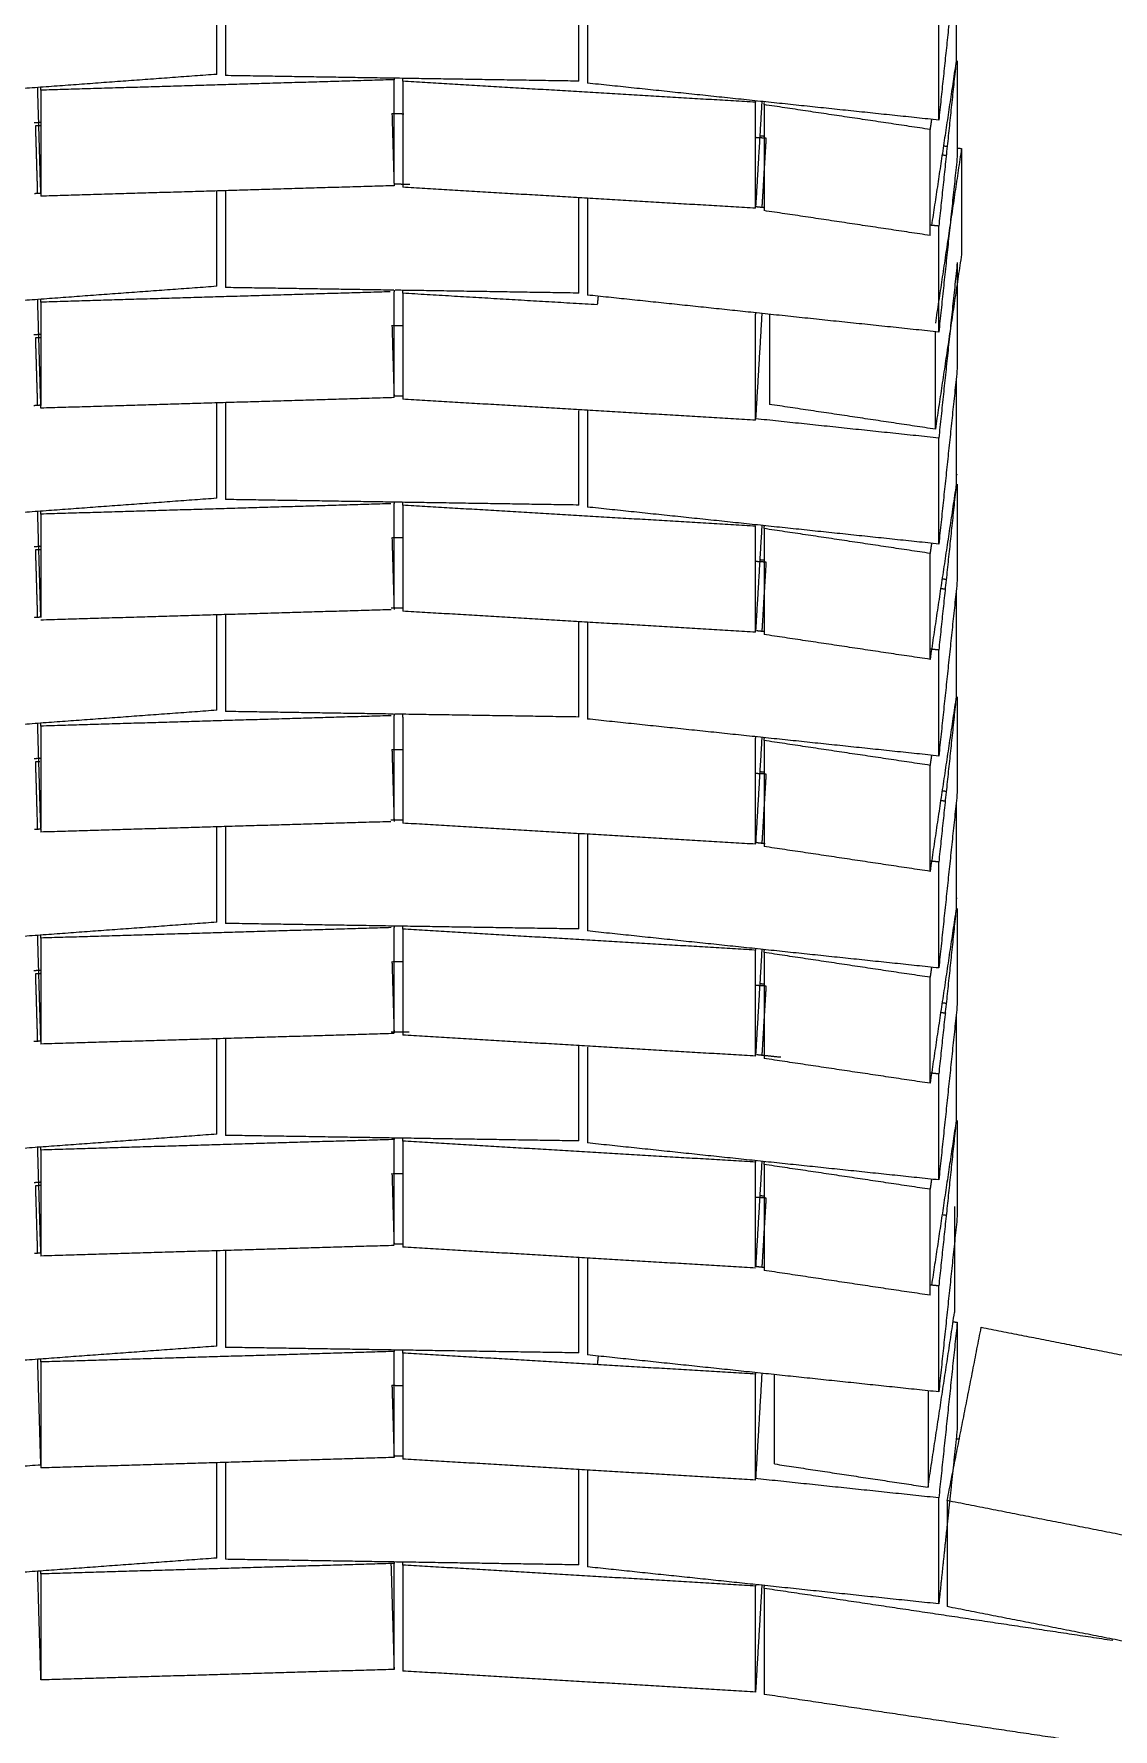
# Model space of a CAD drawing. Header units: centimetres. Extents: x 0 to 19.8, y 0 to 41.5.
# Drawn here: x 14.681 to 15.291, y 15.52 to 16.48 of the extents above; entities that cross this region are included whole.
import ezdxf

# ---------------------------------------------------------------- set-up
doc = ezdxf.new("R2010")
doc.units = ezdxf.units.CM
doc.layers.add('Make2D$Visible$Curves', color=7, linetype='Continuous', true_color=0x000000)

msp = doc.modelspace()

# ---------------------------------------------------------------- linework, layer by layer
at = {"layer": 'Make2D$Visible$Curves', "color": 18, "lineweight": -3, "true_color": 0x000000}
for points, weights, knots in [([(14.75581, 18.03211), (13.8662, 17.9996), (13.21303, 17.39475), (12.44385, 16.68245), (12.44385, 15.63412)], [0.854751958775, 0.866802022462, 1, 0.846767797442, 0.853867800566], [2.055138, 2.055138, 2.055138, 3.769279, 3.769279, 5.741243, 5.741243, 5.741243]), ([(12.54385, 15.63412), (12.54385, 16.63876), (13.28098, 17.32137), (13.90527, 17.89949), (14.7555, 17.93203)], [0.853867800566, 0.846767797442, 1, 0.867107537457, 0.85480787438], [-5.741243, -5.741243, -5.741243, -3.769279, -3.769279, -2.059069, -2.059069, -2.059069]), ([(12.44385, 15.63412), (12.44385, 14.6937), (13.08282, 14.0037), (14.71323, 12.24307), (16.47386, 13.87349), (17.24305, 14.58578), (17.24305, 15.63412)], [0.853867800566, 0.860338983745, 1, 0.707106781187, 1, 0.846767797442, 0.853867800566], [5.741243, 5.741243, 5.741243, 7.538558, 7.538558, 11.307837, 11.307837, 13.279801, 13.279801, 13.279801]), ([(17.14305, 15.63412), (17.14305, 14.62947), (16.40592, 13.94686), (14.71866, 12.38439), (13.15619, 14.07165), (12.54385, 14.73289), (12.54385, 15.63412)], [0.853867800566, 0.846767797442, 1, 0.707106781187, 1, 0.860338983745, 0.853867800566], [-13.279801, -13.279801, -13.279801, -11.307837, -11.307837, -7.538558, -7.538558, -5.741243, -5.741243, -5.741243]), ([(12.47302, 15.1611), (12.58656, 14.4396), (13.08282, 13.9037), (14.71323, 12.14307), (16.47386, 13.77349), (17.24305, 14.48578), (17.24305, 15.53412)], [0.861673993534, 0.888038673933, 1, 0.707106781187, 1, 0.846767797442, 0.853867800566], [6.097714, 6.097714, 6.097714, 7.538558, 7.538558, 11.307837, 11.307837, 13.279801, 13.279801, 13.279801])]:
    msp.add_rational_spline(points, weights, degree=2, knots=knots, dxfattribs=at)
for points in [[(15.20259, 16.52491), (15.19766, 16.47815), (15.19274, 16.43138)], [(15.20259, 16.52498), (15.20259, 16.49498), (15.20259, 16.46498)], [(14.78401, 16.45729), (14.78401, 16.48429), (14.78401, 16.51129)], [(14.78898, 16.51142), (14.78898, 16.48401), (14.78898, 16.4566)], [(14.98895, 16.45345), (14.98895, 16.48044), (14.98895, 16.50744)], [(14.99384, 16.50714), (14.99384, 16.47973), (14.99384, 16.45232)], [(15.19274, 16.43138), (15.19274, 16.46138), (15.19274, 16.49138)], [(15.20259, 16.46498), (15.19562, 16.4184), (15.18865, 16.37181)], [(15.20257, 16.46476), (15.19765, 16.41807), (15.19274, 16.37138)], [(15.20321, 16.46498), (15.20321, 16.43791), (15.20321, 16.41083)], [(14.78401, 16.45729), (14.68428, 16.44996), (14.58455, 16.44263)], [(14.68445, 16.39011), (14.68357, 16.41998), (14.68268, 16.44984)], [(14.68451, 16.44832), (14.68448, 16.44915), (14.68446, 16.44997)], [(14.88442, 16.45426), (14.78446, 16.45129), (14.68451, 16.44832)], [(14.98895, 16.45345), (14.88897, 16.45502), (14.78898, 16.4566)], [(14.88439, 16.45536), (14.8844, 16.45481), (14.88442, 16.45426)], [(14.88442, 16.39563), (14.88442, 16.42495), (14.88442, 16.45426)], [(14.88935, 16.45336), (14.8894, 16.45419), (14.88945, 16.45502)], [(15.089, 16.44148), (14.98917, 16.44742), (14.88935, 16.45336)], [(14.88935, 16.45336), (14.88935, 16.42336), (14.88935, 16.39336)], [(15.19274, 16.43138), (15.09329, 16.44185), (14.99384, 16.45232)], [(14.68451, 16.44832), (14.68451, 16.41832), (14.68451, 16.38832)], [(15.08904, 16.4423), (15.08902, 16.44189), (15.089, 16.44148)], [(15.089, 16.38148), (15.089, 16.41148), (15.089, 16.44148)], [(15.09259, 16.44192), (15.09083, 16.41238), (15.08908, 16.38284)], [(15.09383, 16.44015), (15.09391, 16.44074), (15.094, 16.44133)], [(15.18779, 16.42609), (15.14081, 16.43312), (15.09383, 16.44015)], [(15.09383, 16.44015), (15.09383, 16.41015), (15.09383, 16.38015)], [(14.68068, 16.42996), (14.68266, 16.43011), (14.68463, 16.43025)], [(14.88321, 16.43513), (14.88654, 16.43507), (14.88987, 16.43502)], [(14.88321, 16.43513), (14.88381, 16.41469), (14.88442, 16.39426)], [(15.18865, 16.43181), (15.18822, 16.42895), (15.18779, 16.42609)], [(14.68154, 16.42828), (14.68305, 16.42832), (14.68456, 16.42836)], [(14.68268, 16.38984), (14.68211, 16.40906), (14.68154, 16.42828)], [(15.08906, 16.42166), (15.09008, 16.4216), (15.0911, 16.42154)], [(15.09144, 16.4226), (15.09267, 16.42247), (15.0939, 16.42234)], [(15.09177, 16.4215), (15.09335, 16.4214), (15.09493, 16.42131)], [(15.09493, 16.42131), (15.09376, 16.40161), (15.09259, 16.38192)], [(15.18779, 16.36609), (15.18779, 16.39609), (15.18779, 16.42609)], [(15.2056, 16.4153), (15.1982, 16.36586), (15.1908, 16.31641)], [(15.19492, 16.4117), (15.19594, 16.41159), (15.19696, 16.41149)], [(15.19547, 16.41682), (15.19648, 16.41667), (15.19749, 16.41652)], [(15.20363, 16.4156), (15.20461, 16.41545), (15.2056, 16.4153)], [(15.2056, 16.4153), (15.2056, 16.3853), (15.2056, 16.3553)], [(15.20321, 16.41083), (15.19797, 16.3611), (15.19274, 16.31138)], [(14.88442, 16.39426), (14.78446, 16.39129), (14.68451, 16.38832)], [(14.89341, 16.39495), (14.88914, 16.39502), (14.88488, 16.39509)], [(15.089, 16.38148), (14.98917, 16.38742), (14.88935, 16.39336)], [(14.68476, 16.38999), (14.6828, 16.38985), (14.68083, 16.38971)], [(14.78401, 16.33729), (14.78401, 16.36443), (14.78401, 16.39156)], [(14.78898, 16.39142), (14.78898, 16.36401), (14.78898, 16.3366)], [(14.98895, 16.33345), (14.98895, 16.36044), (14.98895, 16.38744)], [(14.99384, 16.38714), (14.99384, 16.35973), (14.99384, 16.33232)], [(15.09436, 16.38174), (15.09188, 16.382), (15.0894, 16.38226)], [(15.18779, 16.36609), (15.14081, 16.37312), (15.09383, 16.38015)], [(15.19274, 16.37138), (15.19026, 16.37164), (15.18779, 16.3719)], [(15.19274, 16.31138), (15.19274, 16.34138), (15.19274, 16.37138)], [(15.2056, 16.3553), (15.1982, 16.30586), (15.1908, 16.25641)], [(15.20321, 16.35083), (15.19797, 16.3011), (15.19274, 16.25138)], [(15.20321, 16.35083), (15.20321, 16.32083), (15.20321, 16.29083)], [(14.78401, 16.33729), (14.73436, 16.33364), (14.68471, 16.32999)], [(14.88434, 16.3351), (14.83666, 16.33585), (14.78898, 16.3366)], [(14.88439, 16.3351), (14.88441, 16.33468), (14.88442, 16.33426)], [(14.88442, 16.27426), (14.88442, 16.30426), (14.88442, 16.33426)], [(14.98895, 16.33345), (14.93696, 16.33427), (14.88496, 16.33509)], [(14.88935, 16.33336), (14.8894, 16.33419), (14.88945, 16.33502)], [(14.68432, 16.32996), (14.63444, 16.3263), (14.58455, 16.32263)], [(14.68451, 16.26832), (14.68359, 16.29915), (14.68268, 16.32997)], [(14.68451, 16.32832), (14.68448, 16.32915), (14.68446, 16.32997)], [(14.88215, 16.33419), (14.78333, 16.33126), (14.68451, 16.32832)], [(14.68451, 16.32832), (14.68451, 16.29906), (14.68451, 16.2698)], [(14.99946, 16.32681), (14.9444, 16.33009), (14.88935, 16.33336)], [(14.88935, 16.33336), (14.88935, 16.30336), (14.88935, 16.27336)], [(15.08932, 16.32227), (15.04158, 16.32729), (14.99384, 16.33232)], [(14.99959, 16.32692), (14.99984, 16.32929), (15.00008, 16.33166)], [(14.8832, 16.31532), (14.8838, 16.29525), (14.88439, 16.27517)], [(14.8833, 16.31513), (14.88653, 16.31508), (14.88976, 16.31502)], [(15.08904, 16.3223), (15.08902, 16.32189), (15.089, 16.32148)], [(15.089, 16.26148), (15.089, 16.29148), (15.089, 16.32148)], [(15.09259, 16.32192), (15.09083, 16.29231), (15.08907, 16.26269)], [(15.19274, 16.31138), (15.14116, 16.31681), (15.08958, 16.32224)], [(15.09683, 16.32174), (15.09683, 16.2961), (15.09683, 16.27047)], [(14.68053, 16.30995), (14.68262, 16.31011), (14.68471, 16.31026)], [(14.68154, 16.30828), (14.68303, 16.30832), (14.68451, 16.30836)], [(14.68268, 16.26984), (14.68211, 16.28906), (14.68154, 16.30828)], [(15.1908, 16.25641), (15.1908, 16.284), (15.1908, 16.31159)], [(15.20321, 16.29083), (15.19797, 16.2411), (15.19274, 16.19138)], [(15.20259, 16.28498), (15.20259, 16.25498), (15.20259, 16.22498)], [(14.68484, 16.27), (14.68269, 16.26984), (14.68055, 16.26969)], [(14.88442, 16.27426), (14.78446, 16.27129), (14.68451, 16.26832)], [(14.78401, 16.21729), (14.78401, 16.24428), (14.78401, 16.27128)], [(14.78898, 16.27142), (14.78898, 16.24401), (14.78898, 16.2166)], [(14.88942, 16.27502), (14.88704, 16.27505), (14.88467, 16.27509)], [(15.089, 16.26148), (14.98917, 16.26742), (14.88935, 16.27336)], [(14.99384, 16.26714), (14.99384, 16.23973), (14.99384, 16.21232)], [(15.1908, 16.25641), (15.14381, 16.26344), (15.09683, 16.27047)], [(14.98895, 16.21345), (14.98895, 16.24018), (14.98895, 16.26691)], [(15.19274, 16.25138), (15.14087, 16.25684), (15.089, 16.2623)], [(15.19274, 16.19138), (15.19274, 16.22138), (15.19274, 16.25138)], [(15.20267, 16.23088), (15.20294, 16.23086), (15.20321, 16.23083)], [(15.20259, 16.22498), (15.19519, 16.17553), (15.18779, 16.12609)], [(15.20262, 16.22522), (15.19768, 16.1783), (15.19274, 16.13138)], [(15.20321, 16.22526), (15.20321, 16.19804), (15.20321, 16.17083)], [(14.78401, 16.21729), (14.68428, 16.20996), (14.58455, 16.20263)], [(14.68444, 16.15052), (14.68356, 16.18018), (14.68268, 16.20984)], [(14.68451, 16.20832), (14.68448, 16.20921), (14.68445, 16.21011)], [(14.8825, 16.2142), (14.78351, 16.21126), (14.68451, 16.20832)], [(14.98895, 16.21345), (14.88897, 16.21502), (14.78898, 16.2166)], [(14.88439, 16.2151), (14.88441, 16.21468), (14.88442, 16.21426)], [(14.88442, 16.15505), (14.88442, 16.18465), (14.88442, 16.21426)], [(14.88935, 16.21336), (14.8894, 16.21419), (14.88945, 16.21502)], [(15.089, 16.20148), (14.98917, 16.20742), (14.88935, 16.21336)], [(14.88935, 16.21336), (14.88935, 16.18336), (14.88935, 16.15336)], [(15.19274, 16.19138), (15.09329, 16.20185), (14.99384, 16.21232)], [(14.68451, 16.20832), (14.68451, 16.17901), (14.68451, 16.14971)], [(15.089, 16.14148), (15.089, 16.17148), (15.089, 16.20148)], [(15.09257, 16.20163), (15.09082, 16.17215), (15.08907, 16.14267)], [(15.09383, 16.20015), (15.09395, 16.20098), (15.09407, 16.20181)], [(15.18779, 16.18609), (15.14081, 16.19312), (15.09383, 16.20015)], [(15.09383, 16.20015), (15.09383, 16.17015), (15.09383, 16.14015)], [(14.88321, 16.19513), (14.88381, 16.17469), (14.88442, 16.15426)], [(14.88354, 16.19512), (14.88649, 16.19508), (14.88944, 16.19503)], [(15.18869, 16.19206), (15.18824, 16.18907), (15.18779, 16.18609)], [(14.68066, 16.18996), (14.68268, 16.19011), (14.68469, 16.19026)], [(14.68154, 16.18828), (14.68291, 16.18832), (14.68428, 16.18836)], [(14.68268, 16.14984), (14.68211, 16.16906), (14.68154, 16.18828)], [(15.08903, 16.18166), (15.09198, 16.18148), (15.09493, 16.18131)], [(15.09144, 16.1826), (15.09266, 16.18247), (15.09387, 16.18234)], [(15.09493, 16.18131), (15.09376, 16.16161), (15.09259, 16.14192)], [(15.18779, 16.12609), (15.18779, 16.15609), (15.18779, 16.18609)], [(15.19467, 16.17173), (15.19586, 16.1716), (15.19704, 16.17148)], [(15.20321, 16.17083), (15.19797, 16.1211), (15.19274, 16.07138)], [(15.19397, 16.16627), (15.19522, 16.16609), (15.19647, 16.1659)], [(15.20259, 16.16498), (15.20259, 16.13498), (15.20259, 16.10498)], [(14.88273, 16.15421), (14.78362, 16.15127), (14.68451, 16.14832)], [(14.88954, 16.15502), (14.88619, 16.15507), (14.88284, 16.15512)], [(15.089, 16.14148), (14.98917, 16.14742), (14.88935, 16.15336)], [(14.68446, 16.14997), (14.68263, 16.14984), (14.68081, 16.1497)], [(14.78401, 16.09729), (14.78401, 16.12428), (14.78401, 16.15128)], [(14.78898, 16.15142), (14.78898, 16.12401), (14.78898, 16.0966)], [(14.98895, 16.09345), (14.98895, 16.12045), (14.98895, 16.14746)], [(14.99384, 16.14714), (14.99384, 16.11973), (14.99384, 16.09232)], [(15.09411, 16.14176), (15.09181, 16.142), (15.08952, 16.14225)], [(15.18779, 16.12609), (15.14081, 16.13312), (15.09383, 16.14015)], [(15.19274, 16.13138), (15.19026, 16.13164), (15.18779, 16.1319)], [(15.19274, 16.07138), (15.19274, 16.10138), (15.19274, 16.13138)], [(15.20259, 16.10498), (15.19519, 16.05553), (15.18779, 16.00609)], [(15.2026, 16.10502), (15.19767, 16.0582), (15.19274, 16.01138)], [(15.20321, 16.10498), (15.20321, 16.07791), (15.20321, 16.05083)], [(14.78401, 16.09729), (14.68428, 16.08996), (14.58455, 16.08263)], [(14.88403, 16.0951), (14.8365, 16.09585), (14.78898, 16.0966)], [(14.88439, 16.0951), (14.88441, 16.09468), (14.88442, 16.09426)], [(14.98895, 16.09345), (14.93677, 16.09427), (14.88459, 16.09509)], [(14.88935, 16.09336), (14.8894, 16.09419), (14.88945, 16.09502)], [(14.68445, 16.03034), (14.68356, 16.06009), (14.68268, 16.08984)], [(14.68451, 16.08832), (14.68448, 16.08915), (14.68446, 16.08997)], [(14.88275, 16.09421), (14.78363, 16.09127), (14.68451, 16.08832)], [(14.68451, 16.08832), (14.68451, 16.05933), (14.68451, 16.03034)], [(14.88442, 16.0351), (14.88442, 16.06468), (14.88442, 16.09426)], [(14.88935, 16.09336), (14.88935, 16.06336), (14.88935, 16.03336)], [(15.19274, 16.07138), (15.09329, 16.08185), (14.99384, 16.09232)], [(14.88321, 16.07513), (14.88632, 16.07508), (14.88944, 16.07503)], [(14.88321, 16.07513), (14.88381, 16.05469), (14.88442, 16.03426)], [(15.08905, 16.08232), (15.08902, 16.0819), (15.089, 16.08148)], [(15.089, 16.02148), (15.089, 16.05148), (15.089, 16.08148)], [(15.09259, 16.08195), (15.09082, 16.05213), (15.08904, 16.02231)], [(15.09383, 16.08015), (15.09395, 16.08096), (15.09407, 16.08177)], [(15.18779, 16.06609), (15.14081, 16.07312), (15.09383, 16.08015)], [(15.09383, 16.08015), (15.09383, 16.05015), (15.09383, 16.02015)], [(14.68072, 16.06997), (14.68262, 16.07011), (14.68453, 16.07025)], [(14.68154, 16.06828), (14.6827, 16.06831), (14.68386, 16.06834)], [(14.68268, 16.02984), (14.68211, 16.04906), (14.68154, 16.06828)], [(15.18865, 16.07181), (15.18822, 16.06895), (15.18779, 16.06609)], [(15.18779, 16.00609), (15.18779, 16.03609), (15.18779, 16.06609)], [(15.08911, 16.06165), (15.09202, 16.06148), (15.09493, 16.06131)], [(15.09144, 16.0626), (15.0928, 16.06245), (15.09416, 16.06231)], [(15.09493, 16.06131), (15.09376, 16.04161), (15.09259, 16.02192)], [(15.20321, 16.05083), (15.19797, 16.0011), (15.19274, 15.95138)], [(15.19496, 16.0517), (15.19596, 16.05159), (15.19696, 16.05149)], [(15.19381, 16.0463), (15.19529, 16.04608), (15.19676, 16.04586)], [(15.20259, 16.04498), (15.20259, 16.01498), (15.20259, 15.98498)], [(14.68468, 16.02999), (14.68278, 16.02985), (14.68087, 16.02971)], [(14.88261, 16.03421), (14.78356, 16.03126), (14.68451, 16.02832)], [(14.68451, 16.03006), (14.68451, 16.02919), (14.68451, 16.02832)], [(14.78401, 15.97729), (14.78401, 16.00428), (14.78401, 16.03128)], [(14.78898, 16.03142), (14.78898, 16.00401), (14.78898, 15.9766)], [(14.88953, 16.03502), (14.88606, 16.03507), (14.88259, 16.03512)], [(15.089, 16.02148), (14.98917, 16.02742), (14.88935, 16.03336)], [(14.98895, 15.97345), (14.98895, 16.00045), (14.98895, 16.02745)], [(14.99384, 16.02714), (14.99384, 15.99973), (14.99384, 15.97232)], [(15.0944, 16.02173), (15.09171, 16.02202), (15.08903, 16.0223)], [(15.18779, 16.00609), (15.14081, 16.01312), (15.09383, 16.02015)], [(15.19274, 16.01138), (15.19026, 16.01164), (15.18779, 16.0119)], [(15.19274, 15.95138), (15.19274, 15.98138), (15.19274, 16.01138)], [(15.20264, 15.99089), (15.20293, 15.99086), (15.20321, 15.99083)], [(15.20259, 15.98498), (15.19519, 15.93553), (15.18779, 15.88609)], [(15.2026, 15.98509), (15.19767, 15.93823), (15.19274, 15.89138)], [(15.20321, 15.98512), (15.20321, 15.95797), (15.20321, 15.93083)], [(14.78401, 15.97729), (14.68428, 15.96996), (14.58455, 15.96263)], [(14.68446, 15.90995), (14.68357, 15.9399), (14.68268, 15.96984)], [(14.68451, 15.96832), (14.68448, 15.9693), (14.68445, 15.97028)], [(14.88274, 15.97421), (14.78362, 15.97127), (14.68451, 15.96832)], [(14.98895, 15.97345), (14.88897, 15.97502), (14.78898, 15.9766)], [(14.88439, 15.9751), (14.88441, 15.97468), (14.88442, 15.97426)], [(14.88442, 15.91477), (14.88442, 15.94452), (14.88442, 15.97426)], [(14.88935, 15.97336), (14.8894, 15.97419), (14.88945, 15.97502)], [(15.08847, 15.96151), (14.98891, 15.96744), (14.88935, 15.97336)], [(14.88935, 15.97336), (14.88935, 15.94336), (14.88935, 15.91336)], [(15.19274, 15.95138), (15.09329, 15.96185), (14.99384, 15.97232)], [(14.68451, 15.96832), (14.68451, 15.93832), (14.68451, 15.90832)], [(15.08905, 15.96232), (15.08902, 15.9619), (15.089, 15.96148)], [(15.089, 15.90148), (15.089, 15.93148), (15.089, 15.96148)], [(15.09259, 15.96195), (15.09083, 15.93224), (15.08906, 15.90254)], [(15.09383, 15.96015), (15.09395, 15.96096), (15.09407, 15.96177)], [(15.18779, 15.94609), (15.14081, 15.95312), (15.09383, 15.96015)], [(15.09383, 15.96015), (15.09383, 15.93015), (15.09383, 15.90015)], [(14.88321, 15.95513), (14.88381, 15.93494), (14.88441, 15.91475)], [(14.88372, 15.95512), (14.88667, 15.95507), (14.88962, 15.95503)], [(15.18868, 15.95202), (15.18824, 15.94905), (15.18779, 15.94609)], [(14.68053, 15.94995), (14.68252, 15.9501), (14.68451, 15.95025)], [(14.68154, 15.94828), (14.68302, 15.94832), (14.68451, 15.94836)], [(14.68267, 15.91001), (14.68211, 15.92914), (14.68154, 15.94828)], [(15.089, 15.94166), (15.09196, 15.94148), (15.09493, 15.94131)], [(15.09196, 15.94254), (15.0929, 15.94244), (15.09385, 15.94234)], [(15.09493, 15.94131), (15.09376, 15.92161), (15.09259, 15.90192)], [(15.18779, 15.88609), (15.18779, 15.91609), (15.18779, 15.94609)], [(15.19465, 15.93173), (15.19581, 15.93161), (15.19696, 15.93149)], [(15.20321, 15.93083), (15.19797, 15.8811), (15.19274, 15.83138)], [(15.19381, 15.9263), (15.19525, 15.92608), (15.19669, 15.92587)], [(15.20259, 15.92416), (15.20259, 15.89457), (15.20259, 15.86498)], [(14.88442, 15.91426), (14.78446, 15.91129), (14.68451, 15.90832)], [(14.89292, 15.91496), (14.88782, 15.91504), (14.88273, 15.91512)], [(15.089, 15.90148), (14.98917, 15.90742), (14.88935, 15.91336)], [(14.68462, 15.90998), (14.68261, 15.90984), (14.68059, 15.90969)], [(14.78401, 15.85729), (14.78401, 15.88429), (14.78401, 15.91129)], [(14.78898, 15.91142), (14.78898, 15.88401), (14.78898, 15.8566)], [(14.98895, 15.85345), (14.98895, 15.88063), (14.98895, 15.90782)], [(14.99384, 15.90651), (14.99384, 15.87941), (14.99384, 15.85232)], [(15.10325, 15.9008), (15.09643, 15.90152), (15.08961, 15.90224)], [(15.18779, 15.88609), (15.14081, 15.89312), (15.09383, 15.90015)], [(15.19274, 15.89138), (15.19033, 15.89163), (15.18792, 15.89188)], [(15.19274, 15.83138), (15.19274, 15.86138), (15.19274, 15.89138)], [(15.20259, 15.86498), (15.19562, 15.8184), (15.18865, 15.77181)], [(15.20259, 15.86497), (15.19766, 15.81817), (15.19274, 15.77138)], [(15.20321, 15.86496), (15.20321, 15.83789), (15.20321, 15.81083)], [(14.78401, 15.85729), (14.68428, 15.84996), (14.58455, 15.84263)], [(14.88943, 15.85502), (14.83921, 15.85581), (14.78898, 15.8566)], [(14.88439, 15.85522), (14.88441, 15.85474), (14.88442, 15.85426)], [(14.88935, 15.85336), (14.8894, 15.85421), (14.88945, 15.85507)], [(14.98895, 15.85345), (14.93921, 15.85423), (14.88948, 15.85502)], [(14.68445, 15.79036), (14.68356, 15.82033), (14.68267, 15.85029)], [(14.68451, 15.84832), (14.68448, 15.84915), (14.68446, 15.84997)], [(14.88442, 15.85426), (14.78446, 15.85129), (14.68451, 15.84832)], [(14.68451, 15.84832), (14.68451, 15.81832), (14.68451, 15.78832)], [(14.88442, 15.7949), (14.88442, 15.82458), (14.88442, 15.85426)], [(15.089, 15.84148), (14.98917, 15.84742), (14.88935, 15.85336)], [(14.88935, 15.85336), (14.88935, 15.82336), (14.88935, 15.79336)], [(15.19274, 15.83138), (15.09329, 15.84185), (14.99384, 15.85232)], [(14.8832, 15.83529), (14.8838, 15.81509), (14.8844, 15.79489)], [(15.08904, 15.8423), (15.08902, 15.84189), (15.089, 15.84148)], [(15.089, 15.78211), (15.089, 15.81179), (15.089, 15.84148)], [(15.09259, 15.84192), (15.09081, 15.81202), (15.08903, 15.78212)], [(15.09383, 15.84015), (15.09395, 15.84096), (15.09407, 15.84177)], [(15.18779, 15.82609), (15.14081, 15.83312), (15.09383, 15.84015)], [(15.09383, 15.84015), (15.09383, 15.81015), (15.09383, 15.78015)], [(14.68069, 15.82997), (14.6826, 15.83011), (14.68451, 15.83025)], [(14.68154, 15.82828), (14.68302, 15.82832), (14.68451, 15.82836)], [(14.68268, 15.78984), (14.68211, 15.80906), (14.68154, 15.82828)], [(14.88381, 15.83512), (14.88658, 15.83507), (14.88935, 15.83503)], [(15.18867, 15.83192), (15.18823, 15.829), (15.18779, 15.82609)], [(15.18779, 15.76609), (15.18779, 15.79609), (15.18779, 15.82609)], [(15.08928, 15.82164), (15.09211, 15.82148), (15.09493, 15.82131)], [(15.09144, 15.8226), (15.09263, 15.82247), (15.09383, 15.82235)], [(15.09493, 15.82131), (15.09376, 15.80161), (15.09259, 15.78192)], [(15.20163, 15.8163), (15.20163, 15.7863), (15.20163, 15.7563)], [(15.20321, 15.81083), (15.19797, 15.7611), (15.19274, 15.71138)], [(15.19517, 15.81167), (15.19611, 15.81158), (15.19704, 15.81148)], [(14.68446, 15.78997), (14.68265, 15.78984), (14.68085, 15.78971)], [(14.88442, 15.79426), (14.78446, 15.79129), (14.68451, 15.78832)], [(14.78401, 15.73729), (14.78401, 15.76408), (14.78401, 15.79088)], [(14.78898, 15.79142), (14.78898, 15.76401), (14.78898, 15.7366)], [(14.88935, 15.79502), (14.88693, 15.79506), (14.8845, 15.79509)], [(15.089, 15.78148), (14.98917, 15.78742), (14.88935, 15.79336)], [(14.98895, 15.73345), (14.98895, 15.76044), (14.98895, 15.78744)], [(14.99384, 15.78714), (14.99384, 15.75973), (14.99384, 15.73232)], [(15.09343, 15.78183), (15.09122, 15.78207), (15.08901, 15.7823)], [(15.18779, 15.76609), (15.14081, 15.77312), (15.09383, 15.78015)], [(15.19274, 15.77138), (15.19029, 15.77163), (15.18785, 15.77189)], [(15.19274, 15.71138), (15.19274, 15.74138), (15.19274, 15.77138)], [(15.18664, 15.65743), (15.19413, 15.70687), (15.20163, 15.7563)], [(15.20321, 15.75083), (15.19797, 15.7011), (15.19274, 15.65138)], [(15.20098, 15.75106), (15.20209, 15.75094), (15.20321, 15.75083)], [(15.20321, 15.75083), (15.20321, 15.72083), (15.20321, 15.69083)], [(15.1975, 15.64982), (15.20714, 15.69888), (15.21678, 15.74795)], [(15.21678, 15.74795), (15.30762, 15.73009), (15.39846, 15.71224)], [(14.78401, 15.73729), (14.68428, 15.72996), (14.58455, 15.72263)], [(14.68445, 15.67028), (14.68356, 15.70019), (14.68267, 15.73009)], [(14.68451, 15.72832), (14.68448, 15.72915), (14.68446, 15.72997)], [(14.88442, 15.73426), (14.78446, 15.73129), (14.68451, 15.72832)], [(14.98895, 15.73345), (14.88897, 15.73502), (14.78898, 15.7366)], [(14.88439, 15.73521), (14.88441, 15.73474), (14.88442, 15.73426)], [(14.88442, 15.67426), (14.88442, 15.70426), (14.88442, 15.73426)], [(14.88935, 15.73336), (14.8894, 15.73419), (14.88945, 15.73502)], [(15.089, 15.72148), (14.98917, 15.72742), (14.88935, 15.73336)], [(14.88935, 15.73336), (14.88935, 15.70336), (14.88935, 15.67336)], [(15.19274, 15.71138), (15.09329, 15.72185), (14.99384, 15.73232)], [(14.99957, 15.7268), (14.99983, 15.72923), (15.00008, 15.73166)], [(14.68451, 15.72832), (14.68451, 15.69832), (14.68451, 15.66832)], [(15.08904, 15.7223), (15.08902, 15.72189), (15.089, 15.72148)], [(15.089, 15.66148), (15.089, 15.69148), (15.089, 15.72148)], [(15.09259, 15.72192), (15.09082, 15.69211), (15.08904, 15.6623)], [(15.09982, 15.67059), (15.09982, 15.69588), (15.09982, 15.72116)], [(14.88321, 15.71513), (14.88634, 15.71508), (14.88947, 15.71503)], [(14.88321, 15.71513), (14.88381, 15.69469), (14.88442, 15.67426)], [(15.18664, 15.71202), (15.18664, 15.68472), (15.18664, 15.65743)], [(15.20321, 15.69083), (15.20037, 15.66388), (15.19753, 15.63694)], [(15.20259, 15.68498), (15.20348, 15.68485), (15.20436, 15.68472)], [(14.88442, 15.67426), (14.78446, 15.67129), (14.68451, 15.66832)], [(14.88956, 15.67501), (14.88719, 15.67505), (14.88482, 15.67509)], [(15.089, 15.66148), (14.98917, 15.66742), (14.88935, 15.67336)], [(14.68446, 15.66997), (14.63451, 15.6663), (14.58455, 15.66263)], [(14.78401, 15.61729), (14.78401, 15.64428), (14.78401, 15.67128)], [(14.78898, 15.67095), (14.78898, 15.64378), (14.78898, 15.6166)], [(14.98895, 15.61345), (14.98895, 15.64048), (14.98895, 15.66752)], [(14.99384, 15.66714), (14.99384, 15.63973), (14.99384, 15.61232)], [(15.09982, 15.67059), (15.14323, 15.66401), (15.18664, 15.65743)], [(15.19274, 15.65138), (15.14071, 15.65686), (15.08868, 15.66233)], [(15.19274, 15.59138), (15.19274, 15.62138), (15.19274, 15.65138)], [(15.39375, 15.61126), (15.29562, 15.63054), (15.1975, 15.64982)], [(15.1975, 15.64982), (15.1975, 15.61982), (15.1975, 15.58982)], [(15.19742, 15.63588), (15.19508, 15.61363), (15.19274, 15.59138)], [(14.78401, 15.61729), (14.68428, 15.60996), (14.58455, 15.60263)], [(14.98895, 15.61345), (14.88897, 15.61502), (14.78898, 15.6166)], [(14.88439, 15.6151), (14.88441, 15.61468), (14.88442, 15.61426)], [(14.88935, 15.61336), (14.88939, 15.61407), (14.88943, 15.61477)], [(14.68451, 15.54832), (14.68359, 15.57919), (14.68267, 15.61005)], [(14.68451, 15.60832), (14.68448, 15.60915), (14.68446, 15.60997)], [(14.88442, 15.61426), (14.78446, 15.61129), (14.68451, 15.60832)], [(14.68451, 15.60832), (14.68451, 15.57832), (14.68451, 15.54832)], [(14.88264, 15.61421), (14.88353, 15.58423), (14.88442, 15.55426)], [(14.88442, 15.55426), (14.88442, 15.58426), (14.88442, 15.61426)], [(14.88935, 15.61336), (14.88935, 15.58336), (14.88935, 15.55336)], [(15.089, 15.60148), (14.98917, 15.60742), (14.88935, 15.61336)], [(15.08888, 15.60231), (15.04136, 15.60732), (14.99384, 15.61232)], [(15.08904, 15.6023), (15.08902, 15.60189), (15.089, 15.60148)], [(15.09259, 15.60192), (15.09079, 15.5717), (15.089, 15.54148)], [(15.089, 15.54148), (15.089, 15.57148), (15.089, 15.60148)], [(15.19274, 15.59138), (15.1411, 15.59682), (15.08946, 15.60225)], [(15.09383, 15.60015), (15.09398, 15.60115), (15.09413, 15.60216)], [(15.09383, 15.60015), (15.09383, 15.57015), (15.09383, 15.54015)], [(15.29118, 15.57061), (15.1925, 15.58538), (15.09383, 15.60015)], [(15.39375, 15.55126), (15.29562, 15.57054), (15.1975, 15.58982)], [(14.88442, 15.55426), (14.78446, 15.55129), (14.68451, 15.54832)], [(15.089, 15.54148), (14.98917, 15.54742), (14.88935, 15.55336)], [(15.29162, 15.51055), (15.19272, 15.52535), (15.09383, 15.54015)]]:
    msp.add_open_spline(points, degree=2, dxfattribs=at)

doc.saveas('drawing.dxf')
